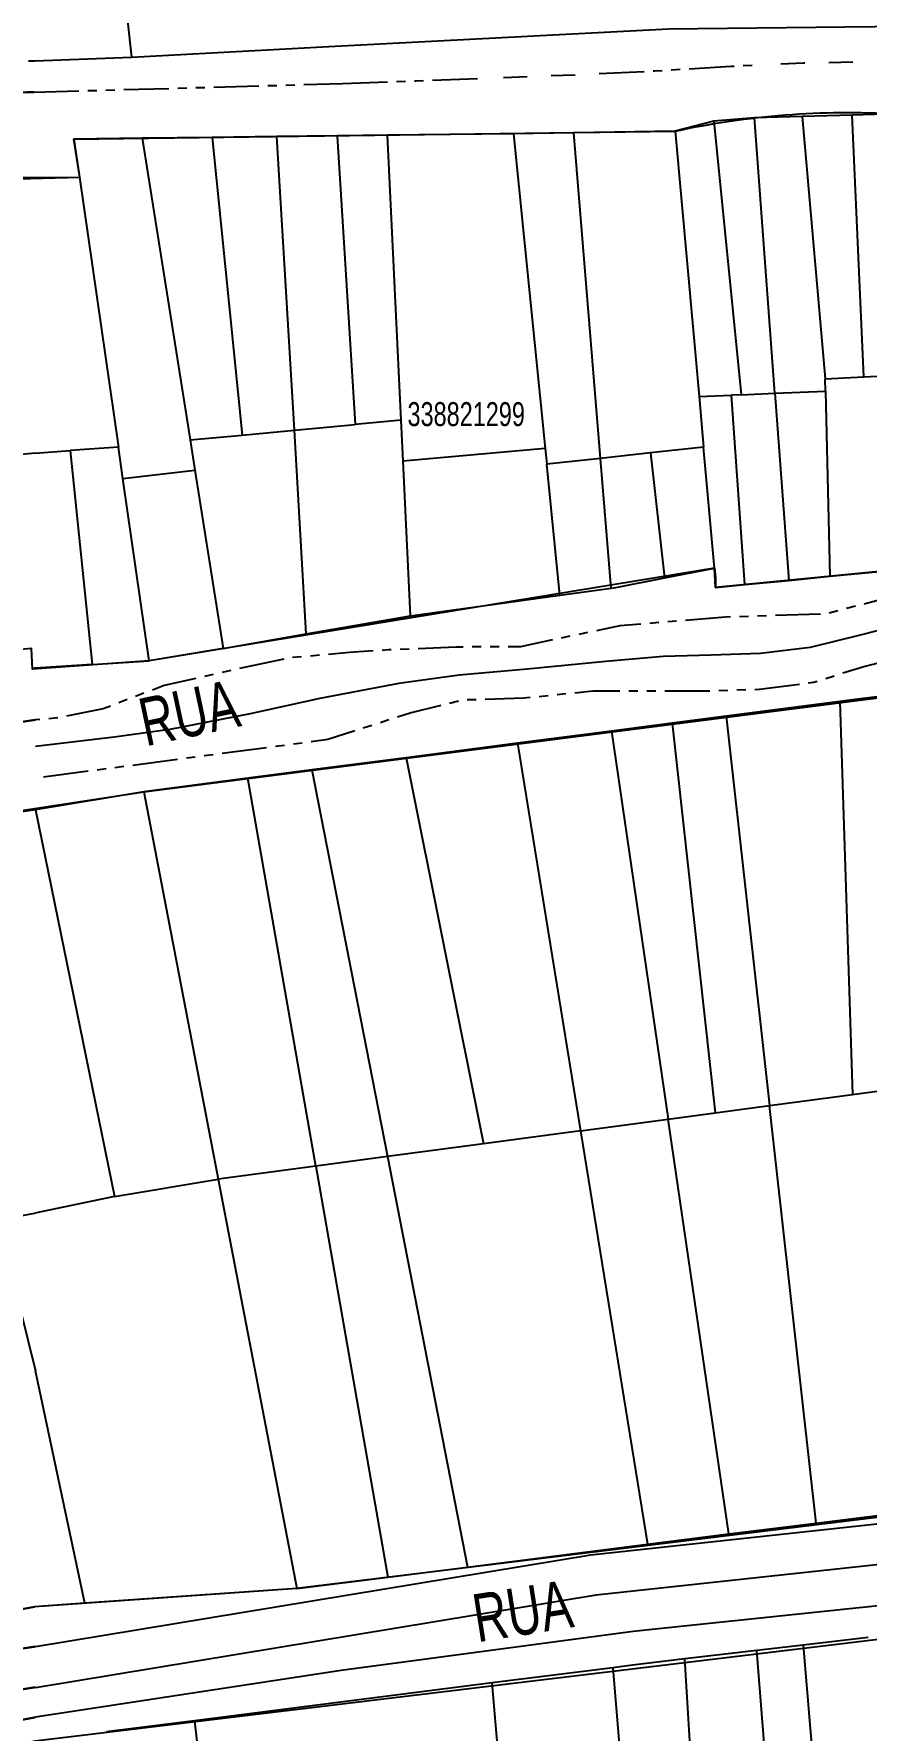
# Model space of a CAD drawing. Extents: x 203614 to 206284, y 4847494 to 4848495.
# Drawn here: x 204636.9 to 204706.2, y 4847823 to 4847964.4 of the extents above; entities that cross this region are included whole.
import ezdxf

# ---------------------------------------------------------------- set-up
doc = ezdxf.new("R2010")
doc.units = 0
doc.header["$LTSCALE"] = 1.5
doc.header["$MEASUREMENT"] = 0
doc.linetypes.add('PHANTOMX2', pattern=[5, 2.5, -0.5, 0.5, -0.5, 0.5, -0.5])
for name, color, linetype in [('CD-MALHA-LOTES', 40, 'CONTINUOUS'), ('CD_TXT_QUADRA', 7, 'CONTINUOUS'), ('RU-QUADRAS', 210, 'CONTINUOUS'), ('SV-EIXO-RUA-N-PAV', 6, 'CONTINUOUS'), ('SV-EIXO-RUA-PAV', 20, 'CONTINUOUS'), ('SV-RUA-NAO-PAV-S-GUIA-C-GUIA', 7, 'PHANTOMX2'), ('SV-RUA-PAVIM-S-GUIA-C-GUIA', 7, 'CONTINUOUS'), ('SV-TXT-RUA-N-PAV-S-GUIA-C-GUIA', 7, 'CONTINUOUS'), ('SV-TXT-RUA-PAV-S-GUIA-C-GUIA', 7, 'CONTINUOUS')]:
    doc.layers.add(name, color=color, linetype=linetype)
doc.styles.add('ARIAL', font='ARIAL.TTF')

msp = doc.modelspace()

# ---------------------------------------------------------------- linework, layer by layer
at = {"layer": 'CD-MALHA-LOTES'}
for p, q in [((204693.54, 4847957.13), (204690.31, 4847956.31)), ((204696.92, 4847957.41), (204693.54, 4847957.13)), ((204693.54, 4847957.13), (204695.8, 4847934.33)), ((204700.88, 4847957.53), (204696.92, 4847957.41)), ((204698.62, 4847934.45), (204696.92, 4847957.41)), ((204705.05, 4847957.65), (204700.88, 4847957.53)), ((204700.88, 4847957.53), (204702.82, 4847935.66)), ((204708.73, 4847957.75), (204705.05, 4847957.65)), ((204706.04, 4847935.82), (204705.05, 4847957.65)), ((204645.88, 4847955.71), (204640.19, 4847955.64)), ((204640.19, 4847955.64), (204640.65, 4847952.48)), ((204651.71, 4847955.78), (204645.88, 4847955.71)), ((204645.88, 4847955.71), (204649.87, 4847930.56)), ((204657.11, 4847955.85), (204651.71, 4847955.78)), ((204651.71, 4847955.78), (204654.22, 4847930.97)), ((204662.12, 4847955.91), (204657.11, 4847955.85)), ((204658.56, 4847931.38), (204657.11, 4847955.85)), ((204666.34, 4847955.96), (204662.12, 4847955.91)), ((204662.12, 4847955.91), (204663.63, 4847931.85)), ((204676.82, 4847956.09), (204666.34, 4847955.96)), ((204667.47, 4847932.21), (204666.34, 4847955.96)), ((204681.85, 4847956.16), (204676.82, 4847956.09)), ((204676.82, 4847956.09), (204679.47, 4847929.84)), ((204690.31, 4847956.31), (204681.85, 4847956.16)), ((204684.08, 4847929.02), (204681.85, 4847956.16)), ((204690.31, 4847956.31), (204692.3, 4847934.18)), ((204636.978459, 4847952.45), (204640.65, 4847952.48)), ((204640.65, 4847952.48), (204643.89, 4847929.96)), ((204702.82, 4847935.66), (204706.04, 4847935.82)), ((204702.84, 4847934.63), (204702.82, 4847935.66)), ((204706.04, 4847935.82), (204709.76, 4847936)), ((204692.3, 4847934.18), (204695, 4847934.29)), ((204692.3, 4847934.18), (204692.68, 4847929.96)), ((204695.8, 4847934.33), (204695, 4847934.29)), ((204696.11, 4847918.5), (204695, 4847934.29)), ((204695.8, 4847934.33), (204698.62, 4847934.45)), ((204698.62, 4847934.45), (204702.84, 4847934.63)), ((204698.62, 4847934.45), (204699.77, 4847918.85)), ((204702.84, 4847934.63), (204703.21, 4847919.19)), ((204654.22, 4847930.97), (204658.56, 4847931.38)), ((204658.56, 4847931.38), (204663.63, 4847931.85)), ((204659.56, 4847914.38), (204658.56, 4847931.38)), ((204667.47, 4847932.21), (204663.63, 4847931.85)), ((204667.64, 4847928.8), (204667.47, 4847932.21)), ((204643.89, 4847929.96), (204639.88, 4847929.67)), ((204644.27, 4847927.35), (204643.89, 4847929.96)), ((204649.87, 4847930.56), (204654.22, 4847930.97)), ((204649.87, 4847930.56), (204650.27, 4847928.04)), ((204692.68, 4847929.96), (204688.25, 4847929.48)), ((204693.59, 4847919.87), (204692.68, 4847929.96)), ((204636.96, 4847929.45), (204635.497667, 4847929.315914)), ((204636.96, 4847929.45), (204639.88, 4847929.67)), ((204639.88, 4847929.67), (204641.71, 4847911.83)), ((204679.47, 4847929.84), (204667.64, 4847928.8)), ((204668.25, 4847915.9), (204667.64, 4847928.8)), ((204679.47, 4847929.84), (204679.6, 4847928.53)), ((204684.08, 4847929.02), (204679.6, 4847928.53)), ((204680.7, 4847917.62), (204679.6, 4847928.53)), ((204688.25, 4847929.48), (204684.08, 4847929.02)), ((204684.97, 4847918.2), (204684.08, 4847929.02)), ((204688.25, 4847929.48), (204689.41, 4847919.05)), ((204644.27, 4847927.35), (204650.27, 4847928.04)), ((204646.47, 4847912.13), (204644.27, 4847927.35)), ((204650.27, 4847928.04), (204652.62, 4847913.17)), ((204685.37, 4847918.26), (204689.41, 4847919.05)), ((204689.41, 4847919.05), (204693.59, 4847919.87)), ((204693.59, 4847919.87), (204693.66, 4847919.05)), ((204693.66, 4847919.05), (204693.66, 4847918.26)), ((204696.11, 4847918.5), (204699.77, 4847918.85)), ((204699.77, 4847918.85), (204703.21, 4847919.19)), ((204703.21, 4847919.19), (204709.88, 4847919.83)), ((204668.25, 4847915.9), (204680.7, 4847917.62)), ((204680.7, 4847917.62), (204684.97, 4847918.2)), ((204684.97, 4847918.2), (204685.37, 4847918.26)), ((204693.66, 4847918.26), (204696.11, 4847918.5)), ((204659.56, 4847914.38), (204668.25, 4847915.9)), ((204652.62, 4847913.17), (204659.56, 4847914.38)), ((204652.62, 4847913.17), (204646.47, 4847912.13)), ((204641.71, 4847911.83), (204636.96, 4847911.53)), ((204641.71, 4847911.83), (204646.47, 4847912.13)), ((204704.04, 4847908.75), (204694.57, 4847907.52)), ((204705.54, 4847908.94), (204704.04, 4847908.75)), ((204704.04, 4847908.75), (204705.08, 4847875.98)), ((204712.68, 4847909.83), (204705.54, 4847908.94)), ((204694.57, 4847907.52), (204690.06, 4847906.94)), ((204694.57, 4847907.52), (204698.18, 4847875.06)), ((204685.01, 4847906.28), (204677.17, 4847905.27)), ((204690.06, 4847906.94), (204685.01, 4847906.28)), ((204685.01, 4847906.28), (204689.73, 4847873.93)), ((204690.06, 4847906.94), (204693.65, 4847874.45)), ((204677.17, 4847905.27), (204667.88, 4847904.06)), ((204677.17, 4847905.27), (204682.41, 4847872.95)), ((204667.88, 4847904.06), (204660.02, 4847903.05)), ((204667.88, 4847904.06), (204674.33, 4847871.87)), ((204654.67, 4847902.35), (204646.01, 4847901.23)), ((204660.02, 4847903.05), (204654.67, 4847902.35)), ((204660.34, 4847870), (204654.67, 4847902.35)), ((204660.02, 4847903.05), (204666.32, 4847870.8)), ((204646.01, 4847901.23), (204636.98, 4847899.73)), ((204646.01, 4847901.23), (204652.22, 4847868.91)), ((204636.98, 4847899.73), (204643.57, 4847867.48)), ((204705.08, 4847875.98), (204711.79, 4847876.88)), ((204693.65, 4847874.45), (204698.18, 4847875.06)), ((204698.18, 4847875.06), (204705.08, 4847875.98)), ((204702.05, 4847840.25), (204698.18, 4847875.06)), ((204682.41, 4847872.95), (204689.73, 4847873.93)), ((204689.73, 4847873.93), (204693.65, 4847874.45)), ((204694.77, 4847839.34), (204689.73, 4847873.93)), ((204682.41, 4847872.95), (204674.33, 4847871.87)), ((204682.41, 4847872.95), (204687.99, 4847838.48)), ((204666.32, 4847870.8), (204660.34, 4847870)), ((204674.33, 4847871.87), (204666.32, 4847870.8)), ((204666.32, 4847870.8), (204673, 4847836.58)), ((204660.34, 4847870), (204652.22, 4847868.91)), ((204660.34, 4847870), (204666.36, 4847835.74)), ((204643.57, 4847867.48), (204652.22, 4847868.91)), ((204652.22, 4847868.91), (204658.78, 4847834.78)), ((204643.57, 4847867.48), (204636.94, 4847866.09)), ((204641.1, 4847833.57), (204636.98, 4847852.93)), ((204702.05, 4847840.25), (204710.83, 4847841.34)), ((204695.25, 4847839.4), (204702.05, 4847840.25)), ((204673, 4847836.58), (204687.99, 4847838.48)), ((204687.99, 4847838.48), (204694.77, 4847839.34)), ((204694.77, 4847839.34), (204695.25, 4847839.4)), ((204658.78, 4847834.78), (204666.36, 4847835.74)), ((204666.36, 4847835.74), (204673, 4847836.58)), ((204658.78, 4847834.78), (204641.1, 4847833.57)), ((204641.1, 4847833.57), (204636.89, 4847833.27)), ((204697.12, 4847829.62), (204691.11, 4847828.92)), ((204700.98, 4847830.08), (204697.12, 4847829.62)), ((204698.71, 4847809.7), (204697.12, 4847829.62)), ((204706.4, 4847830.72), (204700.98, 4847830.08)), ((204700.98, 4847830.08), (204703.36, 4847801.28)), ((204685.1, 4847828.19), (204675.04, 4847826.92)), ((204686.74, 4847828.4), (204685.1, 4847828.19)), ((204685.1, 4847828.19), (204686.73, 4847808.81)), ((204691.11, 4847828.92), (204686.74, 4847828.4)), ((204692.34, 4847809.23), (204691.11, 4847828.92)), ((204675.04, 4847826.92), (204650.25, 4847823.77)), ((204676.99, 4847804.76), (204675.04, 4847826.92)), ((204650.25, 4847823.77), (204642.89, 4847822.84)), ((204650.25, 4847823.77), (204654.55, 4847783.78))]:
    msp.add_line(p, q, dxfattribs=at)
at = {"layer": 'CD-MALHA-LOTES', "flags": 128}
for points in [[(204634.57, 4847952.43), (204636.978459, 4847952.45)], [(204636.96, 4847911.53), (204636.74, 4847911.46), (204636.66, 4847913.18)], [(204636.98, 4847899.73), (204625.76, 4847898.08)], [(204633.84, 4847865.53), (204636.94, 4847866.09)], [(204633.84, 4847865.53), (204636.98, 4847852.93)], [(204635.28, 4847832.97), (204636.89, 4847833.27)]]:
    msp.add_lwpolyline(points, dxfattribs=at)
at = {"layer": 'RU-QUADRAS', "color": 6, "linetype": 'Continuous'}
msp.add_lwpolyline([(204537.65, 4847954.36), (204557.61, 4847955.69), (204589.88, 4847956.37), (204590.08, 4847954.2), (204612.67, 4847955.85), (204612.86, 4847951.71), (204640.67, 4847952.48), (204640.19, 4847955.64), (204690.31, 4847956.31, -0.0681663518), (204708.73, 4847957.75)], format="xyb", dxfattribs=at)
msp.add_lwpolyline([(204587.56, 4847892.3), (204646.01, 4847901.23), (204816.15, 4847923.02), (204827.42, 4847855.45), (204658.78, 4847834.78), (204636.89, 4847833.27), (204601.25, 4847826.77)], close=True, dxfattribs=at)
msp.add_lwpolyline([(204709.88, 4847919.83), (204693.66, 4847918.26), (204693.59, 4847919.87), (204646.47, 4847912.13), (204636.74, 4847911.46), (204636.66, 4847913.18), (204629.69, 4847912.52), (204629.7, 4847911.66), (204601.41, 4847908.04), (204601.55, 4847906.71), (204594.36, 4847905.81), (204594.22, 4847907.46), (204588.62, 4847906.78), (204588.74, 4847906.03), (204578.85, 4847904.5), (204579.05, 4847902.65), (204574.23, 4847902.05), (204574.24, 4847903.2), (204558.48, 4847902.05), (204558.52, 4847900.17), (204530.02, 4847896.27)], dxfattribs=at)
msp.add_lwpolyline([(204607.02, 4847815.22), (204636.96, 4847822.09), (204828.91, 4847845.23), (204835.67, 4847801.66), (204799.98, 4847799.02, -0.0052673764), (204669.87, 4847785.49, 0.022448682), (204614.91, 4847777.89)], format="xyb", close=True, dxfattribs=at)
at = {"layer": 'SV-EIXO-RUA-N-PAV', "flags": 128}
for points in [[(204642.853821, 4847981.94149), (204644.993902, 4847962.480581)], [(204636.94, 4847962.16), (204644.993902, 4847962.480581), (204661.435089, 4847963.360222), (204689.749402, 4847964.834926), (204824.832271, 4847966.309629), (204838.37939, 4847967.018903), (204852.999113, 4847967.784333), (204904.613746, 4847966.899511), (204953.278972, 4847967.194452), (204996.045382, 4847970.143859), (205028.160556, 4847970.01914), (205071.992628, 4847969.848918), (205144.93514, 4847971.428901), (205194.540514, 4847972.503385), (205235.931599, 4847972.884131), (205299.244484, 4847973.093267), (205335.300992, 4847973.445038), (205450.401624, 4847974.567971), (205470.623291, 4847974.631262), (205547.783096, 4847974.872764)], [(204709.23, 4847915.16), (204705.51, 4847914.24), (204701.56, 4847913.26), (204697.43, 4847912.75), (204693.31, 4847912.62), (204689.31, 4847912.49), (204684.54, 4847912.1), (204677.96, 4847911.46), (204672.29, 4847910.94), (204667.27, 4847910.24), (204660.69, 4847909.01), (204654.88, 4847907.72), (204648.18, 4847906.43), (204643.54, 4847905.79), (204636.98, 4847905)]]:
    msp.add_lwpolyline(points, dxfattribs=at)
at = {"layer": 'SV-EIXO-RUA-N-PAV', "const_width": 0.18, "flags": 128}
msp.add_lwpolyline([(204636.384685, 4847962.151059), (204636.94, 4847962.16)], dxfattribs=at)
at = {"layer": 'SV-EIXO-RUA-PAV', "flags": 128}
msp.add_lwpolyline([(204636.98, 4847826.538664), (204683.73, 4847834.27), (204765.93, 4847843.16), (204818.68, 4847848.45), (204832.55, 4847850.13), (204867.56, 4847853.92), (204896.06, 4847857.37), (204897.78, 4847857.58), (204927.63, 4847860.11), (204979.75, 4847863.29), (205020.94, 4847864.85), (205043.26, 4847865.92)], dxfattribs=at)
at = {"layer": 'SV-EIXO-RUA-PAV', "const_width": 0.18, "flags": 128}
for points in [[(204631.036588, 4847825.614571), (204636.961983, 4847826.557807)], [(204636.961983, 4847826.557807), (204636.975765, 4847826.56)]]:
    msp.add_lwpolyline(points, dxfattribs=at)
at = {"layer": 'SV-RUA-NAO-PAV-S-GUIA-C-GUIA', "flags": 128}
for points in [[(204683.982616, 4847961.106372), (204688.613394, 4847961.33148), (204694.946066, 4847961.727272), (204697.127354, 4847961.822455)], [(204699.127354, 4847961.909728), (204700.992889, 4847961.991133), (204701.127354, 4847961.994413)], [(204703.127354, 4847962.043193), (204705.127354, 4847962.091974)], [(204636.854926, 4847959.559492), (204662.579074, 4847960.276034)], [(204810.64, 4847960.27), (204811.36, 4847955.14), (204812.2, 4847950.35), (204812.89, 4847946.1), (204813.69, 4847940.55), (204814.08, 4847935.45), (204814.16, 4847932.3), (204809.58, 4847928.54), (204805.15, 4847927.09), (204800.8, 4847926.41), (204796.06, 4847925.38), (204790.53, 4847925.2), (204785.33, 4847925.2), (204780, 4847925.13), (204774.21, 4847924.29), (204767.77, 4847923.1), (204762.07, 4847921.86), (204755.43, 4847920.67), (204749.63, 4847920.08), (204743.7, 4847920.25), (204738.26, 4847919.88), (204733.43, 4847919.43), (204728.13, 4847919.4), (204722.03, 4847919.16), (204713.38, 4847918.45), (204707.08, 4847917.15), (204702.88, 4847916.04), (204694.51, 4847915.79), (204685.69, 4847915.06), (204677.4, 4847913.32), (204672.05, 4847913.29), (204666.4, 4847913.05), (204663.15, 4847912.83), (204658.3, 4847912.4), (204655.05, 4847911.73), (204647.71, 4847910.08), (204643.34, 4847908.42), (204642.63, 4847908.15), (204638.83, 4847907.38), (204636.98, 4847907.22)], [(204662.579074, 4847960.276034), (204668.71385, 4847960.495919), (204673.982616, 4847960.710096)], [(204675.982616, 4847960.785977), (204677.982616, 4847960.861448)], [(204679.982616, 4847960.93692), (204681.982616, 4847961.012392)], [(204811.67, 4847924.93), (204807.63, 4847924), (204803.94, 4847922.83), (204801.04, 4847922.26), (204796.19, 4847921.83), (204790.03, 4847921.86), (204785.13, 4847922.06), (204779.14, 4847921.36), (204775.49, 4847920.5), (204770.55, 4847919.72), (204766.2, 4847918.84), (204761.86, 4847918.11), (204756.96, 4847917.18), (204752.16, 4847916.65), (204747.46, 4847916.22), (204743.81, 4847916.15), (204739.32, 4847915.57), (204737.82, 4847915.41), (204731.27, 4847914.92), (204727.11, 4847914.89), (204723.16, 4847914.43), (204717.85, 4847914.31), (204714.26, 4847913.94), (204709.93, 4847912.63), (204706.22, 4847911.71), (204701.84, 4847910.33), (204697.34, 4847909.75), (204693.54, 4847909.62), (204689.34, 4847909.6), (204683.44, 4847909.61), (204677.69, 4847909.02), (204672.63, 4847908.87), (204668.29, 4847907.81), (204666.27, 4847907.16), (204661.36, 4847905.57), (204636.98, 4847902.36)]]:
    msp.add_lwpolyline(points, dxfattribs=at)
at = {"layer": 'SV-RUA-NAO-PAV-S-GUIA-C-GUIA', "const_width": 0.18, "flags": 128}
for points in [[(204636.85, 4847959.56), (204569.87, 4847958.59), (204511.59, 4847957.53), (204447.37, 4847953.84)], [(204636.977491, 4847907.22), (204619.67, 4847904.69), (204577.29, 4847899.71), (204539.81, 4847894.52), (204512.67, 4847890.01), (204477.45, 4847884.73), (204449.27, 4847879.95), (204430.06, 4847877.27), (204427.01, 4847876.82), (204424.21, 4847876.85)]]:
    msp.add_lwpolyline(points, dxfattribs=at)
at = {"layer": 'SV-RUA-PAVIM-S-GUIA-C-GUIA', "flags": 128}
for points in [[(204636.98, 4847829.95), (204683.27, 4847837.61), (204765.58, 4847846.51), (204818.34, 4847851.81), (204824.22, 4847852.38), (204827.07, 4847852.9)], [(204827.36, 4847846.57), (204783.47, 4847841.64), (204713.86, 4847834.04), (204686.8, 4847831.2), (204662.46, 4847827.96), (204636.98, 4847824.05)]]:
    msp.add_lwpolyline(points, dxfattribs=at)
at = {"layer": 'SV-RUA-PAVIM-S-GUIA-C-GUIA', "const_width": 0.18, "flags": 128}
for points in [[(204602.51, 4847824.84), (204636.975837, 4847829.95)], [(204636.975711, 4847824.05), (204623.93, 4847821.62)]]:
    msp.add_lwpolyline(points, dxfattribs=at)

# ---------------------------------------------------------------- texts
at = {"layer": 'CD_TXT_QUADRA', "style": 'ARIAL', "width": 0.7}
msp.add_text('338821299', height=2, dxfattribs=at).set_placement((204667.993272, 4847931.712936))
at = {"layer": 'SV-TXT-RUA-N-PAV-S-GUIA-C-GUIA', "style": 'ARIAL', "width": 0.7}
msp.add_text('RUA', height=4, rotation=12, dxfattribs=at).set_placement((204646.16, 4847905))
at = {"layer": 'SV-TXT-RUA-PAV-S-GUIA-C-GUIA', "style": 'ARIAL', "width": 0.7}
msp.add_text('RUA', height=4, rotation=9, dxfattribs=at).set_placement((204673.82, 4847830.3))

doc.saveas('drawing.dxf')
